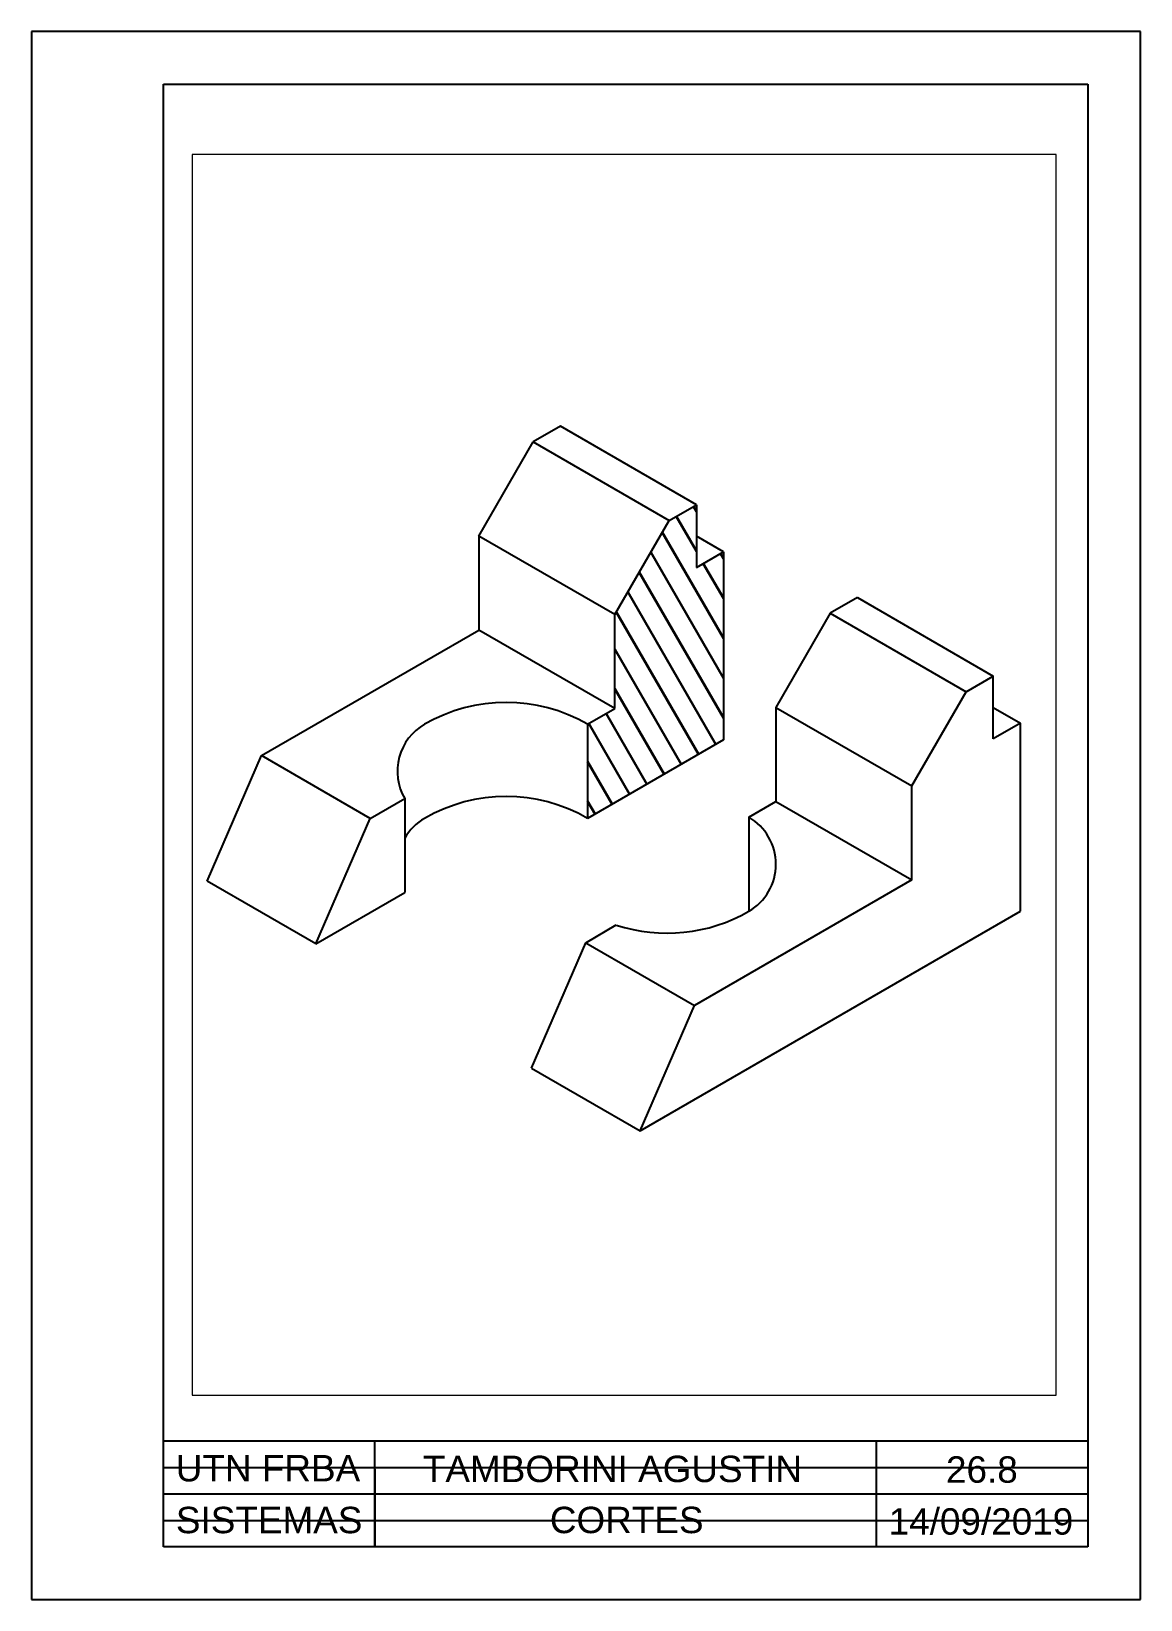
# Paper-space layout 'Presentación1' of a CAD drawing. Header units: millimetres. Extents: x 312 to 522, y -51 to 246.
# The model-space entities are those that its viewports show. They can reach past a viewport. Long polylines and large blocks are cut down to what shows.
import ezdxf

# ---------------------------------------------------------------- set-up
doc = ezdxf.new("R2010")
doc.units = ezdxf.units.MM
doc.linetypes.add('LÍNEAS_OCULTAS2', pattern=[4.7625, 3.175, -1.5875])
doc.layers.add('No Visibles', color=210, linetype='LÍNEAS_OCULTAS2', lineweight=30)
doc.layers.add('Rotulo', color=7, linetype='Continuous', lineweight=25)
doc.layers.add('Rotulo - Finas', color=61, linetype='Continuous', plot=False)
doc.layers.add('VP', color=10, linetype='Continuous', plot=False)
doc.styles.get("Standard").update_dxf_attribs({"font": 'arial.ttf'})

msp = doc.modelspace()

# ---------------------------------------------------------------- hatches: boundary and pattern name
at = {"layer": 'No Visibles'}
h = msp.add_hatch(dxfattribs=at)
h.set_pattern_fill('ANSI31', angle=75)
h.paths.add_polyline_path([(2421.15, 2201.98), (2416.82, 2199.48), (2416.82, 2209.48), (2412.49, 2206.98), (2403.83, 2191.98), (2403.83, 2176.98), (2399.5, 2174.48), (2399.5, 2159.48), (2421.15, 2171.98)])

# ---------------------------------------------------------------- linework, layer by layer
for p, q in [((2395.17, 2221.98), (2390.84, 2219.48)), ((2416.82, 2209.48), (2395.17, 2221.98)), ((2382.18, 2204.48), (2390.84, 2219.48)), ((2390.84, 2219.48), (2412.49, 2206.98)), ((2412.49, 2206.98), (2416.82, 2209.48)), ((2416.82, 2209.48), (2416.82, 2199.48)), ((2403.83, 2191.98), (2412.49, 2206.98)), ((2403.83, 2191.98), (2382.18, 2204.48)), ((2382.18, 2204.48), (2382.18, 2189.48)), ((2421.15, 2201.98), (2416.82, 2204.48)), ((2416.82, 2199.48), (2421.15, 2201.98)), ((2421.15, 2201.98), (2421.15, 2171.98)), ((2442.49, 2194.66), (2438.16, 2192.16)), ((2442.49, 2194.66), (2464.14, 2182.16)), ((2403.83, 2176.98), (2403.83, 2191.98)), ((2438.16, 2192.16), (2429.5, 2177.16)), ((2438.16, 2192.16), (2459.81, 2179.66)), ((2347.54, 2169.48), (2382.18, 2189.48)), ((2403.83, 2176.98), (2382.18, 2189.48)), ((2459.81, 2179.66), (2464.14, 2182.16)), ((2464.14, 2172.16), (2464.14, 2182.16)), ((2451.15, 2164.66), (2459.81, 2179.66)), ((2399.5, 2174.48), (2403.83, 2176.98)), ((2429.5, 2177.16), (2451.15, 2164.66)), ((2429.5, 2177.16), (2429.5, 2162.16)), ((2464.14, 2177.16), (2468.47, 2174.66)), ((2399.5, 2174.48), (2399.5, 2159.48)), ((2468.47, 2174.66), (2464.14, 2172.16)), ((2468.47, 2144.66), (2468.47, 2174.66)), ((2421.15, 2171.98), (2399.5, 2159.48)), ((2338.88, 2149.48), (2347.54, 2169.48)), ((2364.86, 2159.48), (2347.54, 2169.48)), ((2364.86, 2159.48), (2370.35, 2162.65)), ((2370.35, 2162.65), (2370.35, 2147.65)), ((2451.15, 2149.66), (2451.15, 2164.66)), ((2425.17, 2159.66), (2429.5, 2162.16)), ((2429.5, 2162.16), (2451.15, 2149.66)), ((2356.2, 2139.48), (2364.86, 2159.48)), ((2425.17, 2159.66), (2425.17, 2144.66)), ((2356.2, 2139.48), (2338.88, 2149.48)), ((2356.2, 2139.48), (2370.35, 2147.65)), ((2451.15, 2149.66), (2416.51, 2129.66)), ((2399.19, 2139.66), (2404.07, 2142.48)), ((2407.85, 2109.66), (2468.47, 2144.66)), ((2390.53, 2119.66), (2399.19, 2139.66)), ((2399.19, 2139.66), (2416.51, 2129.66)), ((2407.85, 2109.66), (2416.51, 2129.66)), ((2390.53, 2119.66), (2407.85, 2109.66))]:
    msp.add_line(p, q)
for centre, radius, start, end in [((2386.51, 2151.98), 25.98, 60, 120), ((2377.85, 2166.98), 8.66, 120, 210), ((2386.51, 2136.98), 25.98, 60, 120), ((2377.85, 2151.98), 8.66, 120, 150), ((2420.84, 2152.16), 8.66, 300, 60), ((2412.18, 2167.16), 25.98, 251.8103, 300)]:
    msp.add_arc(centre, radius, start, end)

psp = doc.layouts.new('Presentación1')

# ---------------------------------------------------------------- linework, layer by layer
at = {"layer": 'Rotulo'}
for p, q in [((311.87, 245.92), (311.87, -51.08)), ((521.87, 245.92), (311.87, 245.92)), ((521.87, -51.08), (521.87, 245.92)), ((336.87, 235.92), (511.87, 235.92)), ((336.87, -41.08), (336.87, 235.92)), ((511.87, 235.92), (511.87, -41.08)), ((511.87, -21.08), (336.87, -21.08)), ((376.87, -41.08), (376.87, -21.08)), ((471.87, -41.08), (471.87, -21.08)), ((376.87, -26.36), (376.87, -41.08)), ((511.87, -31.08), (336.87, -31.08)), ((511.87, -41.08), (336.87, -41.08)), ((311.87, -51.08), (521.87, -51.08))]:
    psp.add_line(p, q, dxfattribs=at)
at = {"layer": 'Rotulo - Finas'}
for p, q in [((336.87, -26.08), (511.87, -26.08)), ((336.87, -36.08), (511.87, -36.08))]:
    psp.add_line(p, q, dxfattribs=at)

# ---------------------------------------------------------------- texts
at = {"layer": 'Rotulo', "char_height": 5, "attachment_point": 5}
for s, width, insert in [('UTN FRBA', 39.903, (356.67, -26.23)), ('TAMBORINI AGUSTIN', 95, (421.88, -26.36)), ('26.8', 39.903, (491.82, -26.48)), ('SISTEMAS', 39.903, (356.89, -36.04)), ('CORTES', 95, (424.58, -36.03)), ('14/09/2019', 39.903, (491.65, -36.31))]:
    psp.add_mtext_dynamic_manual_height_columns(s, width=width, gutter_width=12.5, heights=[0], dxfattribs=dict(at, insert=insert))

# ---------------------------------------------------------------- viewports
at = {"layer": 'VP', "view_target_point": (2508.6, 2359.25)}
psp.add_viewport(center=(424.09, 105.11), size=(163.53, 234.996), view_center_point=(-103.29, -192.84), view_height=197.794, dxfattribs=at)

doc.saveas('drawing.dxf')
